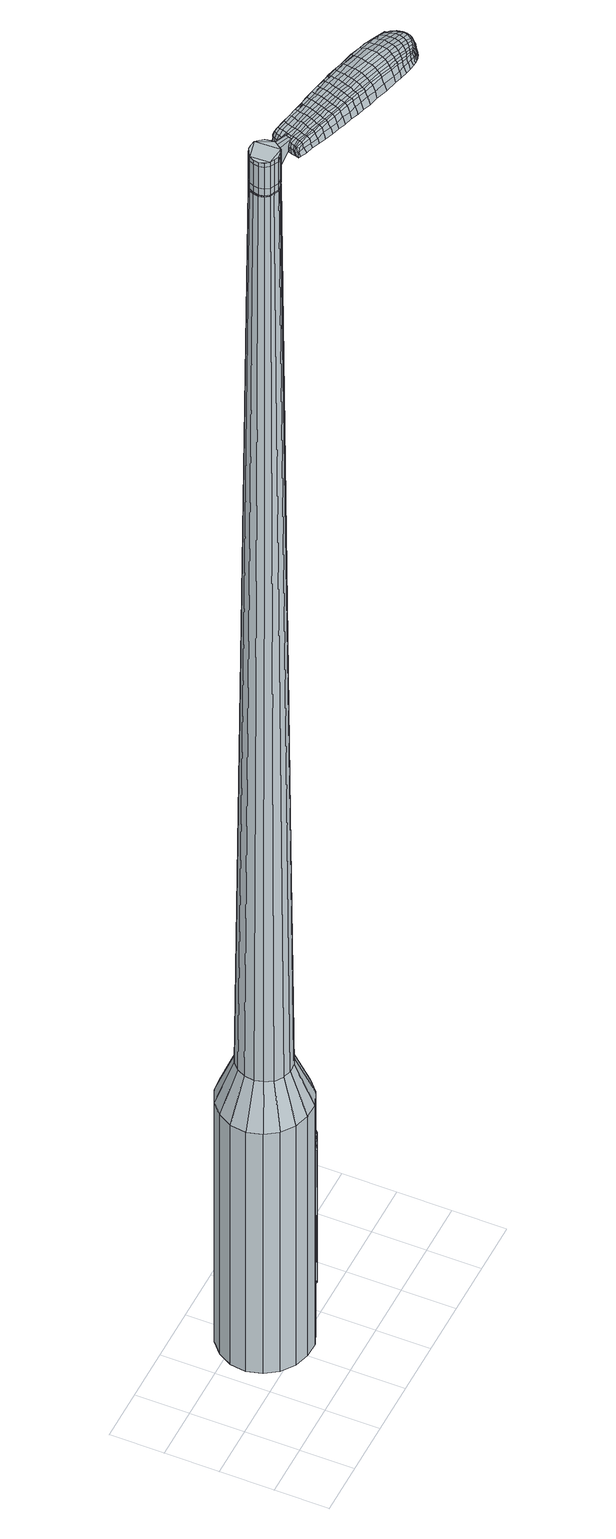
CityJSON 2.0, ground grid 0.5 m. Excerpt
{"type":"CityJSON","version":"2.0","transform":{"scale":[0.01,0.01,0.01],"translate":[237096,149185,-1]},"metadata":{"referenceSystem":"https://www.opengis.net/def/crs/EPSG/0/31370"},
"CityObjects":{
"object1":{"type":"GenericCityObject","attributes":{"cluster":253,"mean_distance_to_centroid":0.329,"new_centroid_x":237097.04,"new_centroid_y":149185.8,"mean_distance_to_camera":13.17,"H1":25.07,"H2":39.7,"Z_final":110.08,"cluster2":-1,"proj_x":237094.95,"proj_y":149192.67,"id_line":38752,"bearing_l":73.15,"distance":7.18,"orientation":"right","G_obj":343.15},"geometry":[{"type":"MultiSurface","lod":"2","boundaries":[[[0,1,2,3]],[[1,4,5,2]],[[4,6,7,5]],[[6,8,9,7]],[[8,10,11,9]],[[10,12,13,11]],[[12,14,15,13]],[[14,16,17,15]],[[16,18,19,17]],[[18,20,21,19]],[[20,22,23,21]],[[22,24,25,23]],[[24,26,27,25]],[[26,28,29,27]],[[28,30,31,29]],[[30,32,33,31]],[[32,34,35,33]],[[34,0,3,35]],[[36,37,38,39]],[[38,40,41,42]],[[41,43,42]],[[42,44,45,46]],[[45,47,46]],[[46,48,49,50]],[[49,51,50]],[[42,46,50,38]],[[50,52,39,38]],[[53,36,39]],[[2,5,7,35]],[[7,9,11,15]],[[11,13,15]],[[15,17,19,23]],[[19,21,23]],[[23,25,27,31]],[[27,29,31]],[[15,23,31,7]],[[31,33,35,7]],[[3,2,35]],[[1,0,54,55]],[[0,34,56,54]],[[34,32,57,56]],[[32,30,58,57]],[[30,28,59,58]],[[28,26,60,59]],[[26,24,61,60]],[[24,22,62,61]],[[22,20,63,62]],[[20,18,64,63]],[[18,16,65,64]],[[16,14,66,65]],[[14,12,67,66]],[[12,10,68,67]],[[10,8,69,68]],[[8,6,70,69]],[[6,4,71,70]],[[4,1,55,71]],[[55,54,72,73]],[[54,56,74,72]],[[56,57,75,74]],[[57,58,76,75]],[[58,59,77,76]],[[59,60,78,77]],[[60,61,79,78]],[[61,62,80,79]],[[62,63,81,80]],[[63,64,82,81]],[[64,65,83,82]],[[65,66,84,83]],[[66,67,85,84]],[[67,68,86,85]],[[68,69,87,86]],[[69,70,88,87]],[[70,71,89,88]],[[71,55,73,89]],[[90,91,92,73]],[[74,93,91,90]],[[94,95,93,74]],[[96,97,95,94]],[[98,99,97,96]],[[100,101,99,98]],[[102,103,101,100]],[[104,105,103,102]],[[106,107,105,104]],[[108,109,107,106]],[[110,111,109,108]],[[112,113,111,110]],[[114,115,113,112]],[[86,116,115,114]],[[117,118,116,86]],[[88,119,118,117]],[[120,121,119,88]],[[73,92,121,120]],[[122,123,124,125]],[[126,122,125,127]],[[128,126,127,129]],[[130,128,129,131]],[[132,130,131,133]],[[134,132,133,135]],[[136,134,135,137]],[[138,136,137,139]],[[140,138,139,141]],[[142,140,141,143]],[[144,142,143,145]],[[146,144,145,147]],[[148,146,147,149]],[[150,148,149,151]],[[152,150,151,153]],[[154,152,153,155]],[[72,90,73]],[[72,74,90]],[[75,94,74]],[[75,76,96,94]],[[76,77,98,96]],[[77,78,100,98]],[[78,79,102,100]],[[79,80,104,102]],[[80,81,106,104]],[[81,82,108,106]],[[82,83,110,108]],[[83,84,112,110]],[[84,85,114,112]],[[85,86,114]],[[87,117,86]],[[87,88,117]],[[89,120,88]],[[89,73,120]],[[156,92,91]],[[157,121,92]],[[157,119,121]],[[158,118,119]],[[158,116,118]],[[159,115,116]],[[159,160,113,115]],[[160,161,111,113]],[[161,162,109,111]],[[162,163,107,109]],[[163,164,105,107]],[[164,165,103,105]],[[165,166,101,103]],[[166,167,99,101]],[[167,168,97,99]],[[168,169,95,97]],[[169,93,95]],[[156,91,93]],[[39,52,154,170]],[[92,156,171,155]],[[53,39,170,123]],[[156,93,124,171]],[[36,53,123,122]],[[93,169,125,124]],[[37,36,122,126]],[[169,168,127,125]],[[38,37,126,128]],[[168,167,129,127]],[[40,38,128,130]],[[167,166,131,129]],[[41,40,130,132]],[[166,165,133,131]],[[43,41,132,134]],[[165,164,135,133]],[[42,43,134,136]],[[164,163,137,135]],[[44,42,136,138]],[[163,162,139,137]],[[45,44,138,140]],[[162,161,141,139]],[[47,45,140,142]],[[161,160,143,141]],[[46,47,142,144]],[[160,159,145,143]],[[48,46,144,146]],[[159,116,147,145]],[[49,48,146,148]],[[116,158,149,147]],[[51,49,148,150]],[[158,119,151,149]],[[50,51,150,152]],[[119,157,153,151]],[[52,50,152,154]],[[157,92,155,153]],[[154,155,172,173]],[[155,171,174,172]],[[171,124,175,174]],[[124,123,176,175]],[[123,170,177,176]],[[170,154,173,177]],[[178,179,180,181]],[[182,178,181,183]],[[178,182,184,185]],[[179,178,185,186]],[[187,188,189,190]],[[191,187,190,192]],[[187,191,193,194]],[[188,187,194,195]],[[196,197,198,199]],[[200,196,199,201]],[[196,200,202,203]],[[197,196,203,204]],[[205,206,207,208]],[[209,205,208,210]],[[205,209,211,212]],[[206,205,212,213]],[[214,215,216,217]],[[218,214,217,219]],[[214,218,220,221]],[[215,214,221,222]],[[223,224,225,226]],[[227,223,226,228]],[[223,227,229,230]],[[224,223,230,231]],[[232,233,234,235]],[[224,232,235,225]],[[232,224,231,236]],[[233,232,236,237]],[[238,239,240,241]],[[233,238,241,234]],[[238,233,237,242]],[[239,238,242,243]],[[244,182,183,245]],[[239,244,245,240]],[[244,239,243,246]],[[182,244,246,184]],[[247,248,249,250]],[[251,247,250,252]],[[247,251,253,254]],[[248,247,254,255]],[[256,257,258,259]],[[248,256,259,249]],[[256,248,255,260]],[[257,256,260,261]],[[262,263,264,265]],[[257,262,265,258]],[[262,257,261,266]],[[263,262,266,267]],[[268,269,270,271]],[[263,268,271,264]],[[268,263,267,272]],[[269,268,272,273]],[[274,179,186,275]],[[269,274,275,270]],[[274,269,273,276]],[[179,274,276,180]],[[277,278,279,280]],[[281,277,280,282]],[[277,281,283,284]],[[278,277,284,285]],[[286,287,288,289]],[[278,286,289,279]],[[286,278,285,290]],[[287,286,290,291]],[[292,293,294,295]],[[287,292,295,288]],[[292,287,291,296]],[[293,292,296,297]],[[298,191,192,299]],[[293,298,299,294]],[[298,293,297,300]],[[191,298,300,193]],[[301,302,303,304]],[[305,301,304,306]],[[301,305,307,308]],[[302,301,308,309]],[[310,311,312,313]],[[302,310,313,303]],[[310,302,309,314]],[[311,310,314,315]],[[316,317,318,319]],[[311,316,319,312]],[[316,311,315,320]],[[317,316,320,321]],[[322,323,324,325]],[[317,322,325,318]],[[322,317,321,326]],[[323,322,326,327]],[[328,188,195,329]],[[323,328,329,324]],[[328,323,327,330]],[[188,328,330,189]],[[331,217,216,332]],[[333,331,332,334]],[[331,333,335,336]],[[217,331,336,219]],[[337,333,334,338]],[[339,337,338,340]],[[337,339,341,342]],[[333,337,342,335]],[[343,339,340,344]],[[345,343,344,346]],[[343,345,347,348]],[[339,343,348,341]],[[349,345,346,350]],[[351,349,350,352]],[[349,351,353,354]],[[345,349,354,347]],[[355,351,352,356]],[[206,355,356,207]],[[355,206,213,357]],[[351,355,357,353]],[[358,359,204,203]],[[360,358,203,202]],[[358,360,361,362]],[[359,358,362,363]],[[364,365,363,362]],[[366,364,362,361]],[[364,366,367,368]],[[365,364,368,369]],[[370,371,369,368]],[[372,370,368,367]],[[370,372,373,374]],[[371,370,374,375]],[[376,377,375,374]],[[378,376,374,373]],[[376,378,211,209]],[[377,376,209,210]],[[379,380,381,382]],[[281,379,382,283]],[[379,281,282,383]],[[380,379,383,384]],[[385,200,201,386]],[[380,385,386,381]],[[385,380,384,387]],[[200,385,387,202]],[[388,389,390,391]],[[227,388,391,229]],[[388,227,228,392]],[[389,388,392,393]],[[394,395,396,397]],[[389,394,397,390]],[[394,389,393,398]],[[395,394,398,399]],[[400,197,204,401]],[[395,400,401,396]],[[400,395,399,402]],[[197,400,402,198]],[[403,404,405,406]],[[185,403,406,186]],[[403,185,184,407]],[[404,403,407,408]],[[409,410,411,412]],[[404,409,412,405]],[[409,404,408,413]],[[410,409,413,414]],[[415,208,207,416]],[[410,415,416,411]],[[415,410,414,417]],[[208,415,417,210]],[[418,419,420,421]],[[190,418,421,192]],[[418,190,189,422]],[[419,418,422,423]],[[424,212,211,425]],[[419,424,425,420]],[[424,419,423,426]],[[212,424,426,213]],[[427,428,429,430]],[[305,427,430,307]],[[427,305,306,431]],[[428,427,431,432]],[[433,218,219,434]],[[428,433,434,429]],[[433,428,432,435]],[[218,433,435,220]],[[436,437,438,439]],[[251,436,439,253]],[[436,251,252,440]],[[437,436,440,441]],[[442,443,444,445]],[[437,442,445,438]],[[442,437,441,446]],[[443,442,446,447]],[[448,215,222,449]],[[443,448,449,444]],[[448,443,447,450]],[[215,448,450,216]],[[451,452,441,440]],[[250,451,440,252]],[[451,250,249,453]],[[452,451,453,454]],[[455,456,447,446]],[[452,455,446,441]],[[455,452,454,457]],[[456,455,457,458]],[[459,332,216,450]],[[456,459,450,447]],[[459,456,458,460]],[[332,459,460,334]],[[461,462,463,464]],[[308,461,464,309]],[[461,308,307,430]],[[462,461,430,429]],[[465,336,335,466]],[[462,465,466,463]],[[465,462,429,434]],[[336,465,434,219]],[[467,468,454,453]],[[259,467,453,249]],[[467,259,258,469]],[[468,467,469,470]],[[471,472,458,457]],[[468,471,457,454]],[[471,468,470,473]],[[472,471,473,474]],[[475,338,334,460]],[[472,475,460,458]],[[475,472,474,476]],[[338,475,476,340]],[[477,478,479,480]],[[314,477,480,315]],[[477,314,309,464]],[[478,477,464,463]],[[481,342,341,482]],[[478,481,482,479]],[[481,478,463,466]],[[342,481,466,335]],[[483,484,470,469]],[[265,483,469,258]],[[483,265,264,485]],[[484,483,485,486]],[[487,488,474,473]],[[484,487,473,470]],[[487,484,486,489]],[[488,487,489,490]],[[491,344,340,476]],[[488,491,476,474]],[[491,488,490,492]],[[344,491,492,346]],[[493,494,495,496]],[[320,493,496,321]],[[493,320,315,480]],[[494,493,480,479]],[[497,348,347,498]],[[494,497,498,495]],[[497,494,479,482]],[[348,497,482,341]],[[499,500,486,485]],[[271,499,485,264]],[[499,271,270,501]],[[500,499,501,502]],[[503,504,490,489]],[[500,503,489,486]],[[503,500,502,505]],[[504,503,505,506]],[[507,350,346,492]],[[504,507,492,490]],[[507,504,506,508]],[[350,507,508,352]],[[509,510,511,512]],[[326,509,512,327]],[[509,326,321,496]],[[510,509,496,495]],[[513,354,353,514]],[[510,513,514,511]],[[513,510,495,498]],[[354,513,498,347]],[[515,516,502,501]],[[275,515,501,270]],[[515,275,186,406]],[[516,515,406,405]],[[517,518,506,505]],[[516,517,505,502]],[[517,516,405,412]],[[518,517,412,411]],[[519,356,352,508]],[[518,519,508,506]],[[519,518,411,416]],[[356,519,416,207]],[[520,521,423,422]],[[330,520,422,189]],[[520,330,327,512]],[[521,520,512,511]],[[522,357,213,426]],[[521,522,426,423]],[[522,521,511,514]],[[357,522,514,353]],[[523,524,384,383]],[[280,523,383,282]],[[523,280,279,525]],[[524,523,525,526]],[[527,360,202,387]],[[524,527,387,384]],[[527,524,526,528]],[[360,527,528,361]],[[529,530,531,532]],[[230,529,532,231]],[[529,230,229,391]],[[530,529,391,390]],[[533,534,535,536]],[[530,533,536,531]],[[533,530,390,397]],[[534,533,397,396]],[[537,359,363,538]],[[534,537,538,535]],[[537,534,396,401]],[[359,537,401,204]],[[539,540,526,525]],[[289,539,525,279]],[[539,289,288,541]],[[540,539,541,542]],[[543,366,361,528]],[[540,543,528,526]],[[543,540,542,544]],[[366,543,544,367]],[[545,546,547,548]],[[236,545,548,237]],[[545,236,231,532]],[[546,545,532,531]],[[549,550,551,552]],[[546,549,552,547]],[[549,546,531,536]],[[550,549,536,535]],[[553,365,369,554]],[[550,553,554,551]],[[553,550,535,538]],[[365,553,538,363]],[[555,556,542,541]],[[295,555,541,288]],[[555,295,294,557]],[[556,555,557,558]],[[559,372,367,544]],[[556,559,544,542]],[[559,556,558,560]],[[372,559,560,373]],[[561,562,563,564]],[[242,561,564,243]],[[561,242,237,548]],[[562,561,548,547]],[[565,566,567,568]],[[562,565,568,563]],[[565,562,547,552]],[[566,565,552,551]],[[569,371,375,570]],[[566,569,570,567]],[[569,566,551,554]],[[371,569,554,369]],[[571,572,558,557]],[[299,571,557,294]],[[571,299,192,421]],[[572,571,421,420]],[[573,378,373,560]],[[572,573,560,558]],[[573,572,420,425]],[[378,573,425,211]],[[574,575,408,407]],[[246,574,407,184]],[[574,246,243,564]],[[575,574,564,563]],[[576,577,414,413]],[[575,576,413,408]],[[576,575,563,568]],[[577,576,568,567]],[[578,377,210,417]],[[577,578,417,414]],[[578,577,567,570]],[[377,578,570,375]],[[579,580,581,582]],[[582,581,583,584]],[[585,583,581,586]],[[586,581,580,587]],[[588,589,590,591]],[[591,590,592,593]],[[594,592,590,595]],[[595,590,589,596]],[[597,598,599,600]],[[600,599,601,602]],[[603,601,599,604]],[[604,599,598,605]],[[606,607,608,609]],[[609,608,610,611]],[[612,610,608,613]],[[613,608,607,614]],[[615,616,617,618]],[[618,617,619,620]],[[621,619,617,622]],[[622,617,616,623]],[[624,625,626,627]],[[627,626,628,629]],[[630,628,626,631]],[[631,626,625,632]],[[633,634,635,636]],[[636,635,625,624]],[[632,625,635,637]],[[637,635,634,638]],[[639,640,641,642]],[[642,641,634,633]],[[638,634,641,643]],[[643,641,640,644]],[[584,583,645,646]],[[646,645,640,639]],[[644,640,645,647]],[[647,645,583,585]],[[648,649,650,651]],[[651,650,652,653]],[[654,652,650,655]],[[655,650,649,656]],[[657,658,659,660]],[[660,659,649,648]],[[656,649,659,661]],[[661,659,658,662]],[[663,664,665,666]],[[666,665,658,657]],[[662,658,665,667]],[[667,665,664,668]],[[669,670,671,672]],[[672,671,664,663]],[[668,664,671,673]],[[673,671,670,674]],[[587,580,675,676]],[[676,675,670,669]],[[674,670,675,677]],[[677,675,580,579]],[[678,679,680,681]],[[681,680,682,683]],[[684,682,680,685]],[[685,680,679,686]],[[687,688,689,690]],[[690,689,679,678]],[[686,679,689,691]],[[691,689,688,692]],[[693,694,695,696]],[[696,695,688,687]],[[692,688,695,697]],[[697,695,694,698]],[[593,592,699,700]],[[700,699,694,693]],[[698,694,699,701]],[[701,699,592,594]],[[702,703,704,705]],[[705,704,706,707]],[[708,706,704,709]],[[709,704,703,710]],[[711,712,713,714]],[[714,713,703,702]],[[710,703,713,715]],[[715,713,712,716]],[[717,718,719,720]],[[720,719,712,711]],[[716,712,719,721]],[[721,719,718,722]],[[723,724,725,726]],[[726,725,718,717]],[[722,718,725,727]],[[727,725,724,728]],[[596,589,729,730]],[[730,729,724,723]],[[728,724,729,731]],[[731,729,589,588]],[[615,618,732,733]],[[733,732,734,735]],[[736,734,732,737]],[[737,732,618,620]],[[735,734,738,739]],[[739,738,740,741]],[[742,740,738,743]],[[743,738,734,736]],[[741,740,744,745]],[[745,744,746,747]],[[748,746,744,749]],[[749,744,740,742]],[[747,746,750,751]],[[751,750,752,753]],[[754,752,750,755]],[[755,750,746,748]],[[753,752,756,757]],[[757,756,607,606]],[[614,607,756,758]],[[758,756,752,754]],[[605,759,760,604]],[[604,760,761,603]],[[762,761,760,763]],[[763,760,759,764]],[[764,765,766,763]],[[763,766,767,762]],[[768,767,766,769]],[[769,766,765,770]],[[770,771,772,769]],[[769,772,773,768]],[[774,773,772,775]],[[775,772,771,776]],[[776,777,778,775]],[[775,778,779,774]],[[612,779,778,610]],[[610,778,777,611]],[[780,781,782,783]],[[783,782,682,684]],[[683,682,782,784]],[[784,782,781,785]],[[602,601,786,787]],[[787,786,781,780]],[[785,781,786,788]],[[788,786,601,603]],[[789,790,791,792]],[[792,791,628,630]],[[629,628,791,793]],[[793,791,790,794]],[[795,796,797,798]],[[798,797,790,789]],[[794,790,797,799]],[[799,797,796,800]],[[605,598,801,802]],[[802,801,796,795]],[[800,796,801,803]],[[803,801,598,597]],[[804,805,806,807]],[[807,806,586,587]],[[585,586,806,808]],[[808,806,805,809]],[[810,811,812,813]],[[813,812,805,804]],[[809,805,812,814]],[[814,812,811,815]],[[606,609,816,817]],[[817,816,811,810]],[[815,811,816,818]],[[818,816,609,611]],[[819,820,821,822]],[[822,821,591,593]],[[588,591,821,823]],[[823,821,820,824]],[[612,613,825,826]],[[826,825,820,819]],[[824,820,825,827]],[[827,825,613,614]],[[828,829,830,831]],[[831,830,706,708]],[[707,706,830,832]],[[832,830,829,833]],[[620,619,834,835]],[[835,834,829,828]],[[833,829,834,836]],[[836,834,619,621]],[[837,838,839]],[[839,838,652,654]],[[653,652,838,840]],[[840,838,841]],[[842,843,844,845]],[[845,844,838,837]],[[841,838,844,846]],[[846,844,843,847]],[[623,616,848,849]],[[849,848,843,842]],[[847,843,848,850]],[[850,848,616,615]],[[841,851,852,840]],[[840,852,651,653]],[[648,651,852,853]],[[853,852,851,854]],[[847,855,856,846]],[[846,856,851,841]],[[854,851,856,857]],[[857,856,855,858]],[[615,733,859,850]],[[850,859,855,847]],[[858,855,859,860]],[[860,859,733,735]],[[861,862,863,864]],[[864,863,709,710]],[[708,709,863,831]],[[831,863,862,828]],[[736,737,865,866]],[[866,865,862,861]],[[828,862,865,835]],[[835,865,737,620]],[[854,867,868,853]],[[853,868,660,648]],[[657,660,868,869]],[[868,867,869]],[[858,870,871,857]],[[857,871,867,854]],[[869,867,871,872]],[[872,871,870,873]],[[735,739,874,860]],[[860,874,870,858]],[[873,870,874,875]],[[875,874,739,741]],[[876,877,878,879]],[[879,878,715,716]],[[710,715,878,864]],[[864,878,877,861]],[[742,743,880,881]],[[881,880,877,876]],[[861,877,880,866]],[[866,880,743,736]],[[882,883,869]],[[869,883,666,657]],[[663,666,883,884]],[[883,882,884]],[[873,885,886,872]],[[872,886,882,869]],[[884,882,886,887]],[[887,886,885,888]],[[741,745,889,875]],[[875,889,885,873]],[[888,885,889,890]],[[890,889,745,747]],[[891,892,893,894]],[[894,893,721,722]],[[716,721,893,879]],[[879,893,892,876]],[[748,749,895,896]],[[896,895,892,891]],[[876,892,895,881]],[[881,895,749,742]],[[897,898,884]],[[884,898,672,663]],[[669,672,898,899]],[[899,898,897,900]],[[888,901,902,887]],[[887,902,897,884]],[[900,897,902,903]],[[903,902,901,904]],[[747,751,905,890]],[[890,905,901,888]],[[904,901,905,906]],[[906,905,751,753]],[[907,908,909,910]],[[910,909,727,728]],[[722,727,909,894]],[[894,909,908,891]],[[754,755,911,912]],[[912,911,908,907]],[[891,908,911,896]],[[896,911,755,748]],[[900,913,914,899]],[[899,914,676,669]],[[587,676,914,807]],[[807,914,913,804]],[[904,915,916,903]],[[903,916,913,900]],[[804,913,916,813]],[[813,916,915,810]],[[753,757,917,906]],[[906,917,915,904]],[[810,915,917,817]],[[817,917,757,606]],[[824,918,919,823]],[[823,919,731,588]],[[728,731,919,910]],[[910,919,918,907]],[[614,758,920,827]],[[827,920,918,824]],[[907,918,920,912]],[[912,920,758,754]],[[785,921,922,784]],[[784,922,681,683]],[[678,681,922,923]],[[923,922,921,924]],[[603,761,925,788]],[[788,925,921,785]],[[924,921,925,926]],[[926,925,761,762]],[[927,928,929,930]],[[930,929,631,632]],[[630,631,929,792]],[[792,929,928,789]],[[931,932,933,934]],[[934,933,928,927]],[[789,928,933,798]],[[798,933,932,795]],[[764,759,935,936]],[[936,935,932,931]],[[795,932,935,802]],[[802,935,759,605]],[[924,937,938,923]],[[923,938,690,678]],[[687,690,938,939]],[[939,938,937,940]],[[762,767,941,926]],[[926,941,937,924]],[[940,937,941,942]],[[942,941,767,768]],[[943,944,945,946]],[[946,945,637,638]],[[632,637,945,930]],[[930,945,944,927]],[[947,948,949,950]],[[950,949,944,943]],[[927,944,949,934]],[[934,949,948,931]],[[770,765,951,952]],[[952,951,948,947]],[[931,948,951,936]],[[936,951,765,764]],[[940,953,954,939]],[[939,954,696,687]],[[693,696,954,955]],[[955,954,953,956]],[[768,773,957,942]],[[942,957,953,940]],[[956,953,957,958]],[[958,957,773,774]],[[959,960,961,962]],[[962,961,643,644]],[[638,643,961,946]],[[946,961,960,943]],[[963,964,965,966]],[[966,965,960,959]],[[943,960,965,950]],[[950,965,964,947]],[[776,771,967,968]],[[968,967,964,963]],[[947,964,967,952]],[[952,967,771,770]],[[956,969,970,955]],[[955,970,700,693]],[[593,700,970,822]],[[822,970,969,819]],[[774,779,971,958]],[[958,971,969,956]],[[819,969,971,826]],[[826,971,779,612]],[[809,972,973,808]],[[808,973,647,585]],[[644,647,973,962]],[[962,973,972,959]],[[815,974,975,814]],[[814,975,972,809]],[[959,972,975,966]],[[966,975,974,963]],[[611,777,976,818]],[[818,976,974,815]],[[963,974,976,968]],[[968,976,777,776]],[[579,582,181,180]],[[582,584,183,181]],[[594,595,194,193]],[[595,596,195,194]],[[597,600,199,198]],[[600,602,201,199]],[[621,622,221,220]],[[622,623,222,221]],[[624,627,226,225]],[[627,629,228,226]],[[633,636,235,234]],[[636,624,225,235]],[[639,642,241,240]],[[642,633,234,241]],[[584,646,245,183]],[[646,639,240,245]],[[654,655,254,253]],[[655,656,255,254]],[[656,661,260,255]],[[661,662,261,260]],[[662,667,266,261]],[[667,668,267,266]],[[668,673,272,267]],[[673,674,273,272]],[[674,677,276,273]],[[677,579,180,276]],[[684,685,284,283]],[[685,686,285,284]],[[686,691,290,285]],[[691,692,291,290]],[[692,697,296,291]],[[697,698,297,296]],[[698,701,300,297]],[[701,594,193,300]],[[702,705,304,303]],[[705,707,306,304]],[[711,714,313,312]],[[714,702,303,313]],[[717,720,319,318]],[[720,711,312,319]],[[723,726,325,324]],[[726,717,318,325]],[[596,730,329,195]],[[730,723,324,329]],[[780,783,382,381]],[[783,684,283,382]],[[602,787,386,201]],[[787,780,381,386]],[[629,793,392,228]],[[793,794,393,392]],[[794,799,398,393]],[[799,800,399,398]],[[800,803,402,399]],[[803,597,198,402]],[[707,832,431,306]],[[832,833,432,431]],[[833,836,435,432]],[[836,621,220,435]],[[837,839,439,438]],[[839,654,253,439]],[[842,845,445,444]],[[845,837,438,445]],[[623,849,449,222]],[[849,842,444,449]],[[977,978,979,980]],[[981,982,980,979]],[[983,984,985,986]],[[987,988,989,990]],[[978,991,992,979]],[[993,981,979,992]],[[994,983,986,995]],[[996,997,988,987]],[[991,998,999,992]],[[999,1000,993,992]],[[1001,994,995,1002]],[[1003,997,996,1004]],[[998,1005,1006,999]],[[1006,1007,1000,999]],[[1008,1001,1002,1009]],[[1010,1003,1004,1011]],[[1012,1013,1014,1015]],[[1016,1017,1013,1012]],[[1016,1018,1019,1017]],[[1018,1020,1021,1019]],[[1022,1023,1024,1025]],[[1026,1027,1023,1022]],[[1028,1029,1027,1026]],[[1030,1031,1029,1028]],[[1025,1014,1013,1022]],[[1022,1013,1017,1026]],[[1017,1019,1028,1026]],[[1019,1021,1030,1028]],[[986,985,982,981]],[[995,986,981,993]],[[1000,1002,995,993]],[[1007,1009,1002,1000]],[[987,990,984,983]],[[996,987,983,994]],[[1004,996,994,1001]],[[1011,1004,1001,1008]],[[988,1012,1015,989]],[[997,1016,1012,988]],[[1018,1016,997,1003]],[[1020,1018,1003,1010]],[[1032,1033,1034,1035]],[[1034,1036,1037,1038]],[[1034,1038,1039,1040]],[[1034,1040,1035]],[[1041,1032,1035,1042]],[[1043,1042,1035,1044]],[[1045,1044,1035]],[[1046,1034,1033,1047]],[[1048,1046,1047,1049]],[[1050,1048,1049,1051]],[[1052,1050,1051,1053]],[[1054,1052,1053,1055]],[[1055,1056,1057,1058]],[[1055,1058,1059,1060]],[[1055,1060,1061,1062]],[[1061,1063,1064,1065]],[[1061,1065,1066,1067]],[[1061,1067,1062]],[[1055,1062,1054]],[[1068,1069,1033,1032]],[[1070,1071,1036,1034]],[[1072,1073,1045,1035]],[[1069,1074,1047,1033]],[[1075,1070,1034,1046]],[[1074,1076,1049,1047]],[[1077,1075,1046,1048]],[[1076,1078,1051,1049]],[[1079,1077,1048,1050]],[[1078,1080,1053,1051]],[[1081,1079,1050,1052]],[[1080,1082,1055,1053]],[[1083,1081,1052,1054]],[[1082,1084,1056,1055]],[[1085,1086,1063,1061]],[[1087,1083,1054,1062]],[[1057,1056,1084,1088]],[[1058,1057,1088,1089]],[[1059,1058,1089,1090]],[[1060,1059,1090,1091]],[[1061,1060,1091,1085]],[[1092,1068,1032,1041]],[[1093,1092,1041,1042]],[[1094,1093,1042,1043]],[[1095,1094,1043,1044]],[[1073,1095,1044,1045]],[[1037,1036,1071,1096]],[[1064,1063,1086,1097]],[[1038,1037,1096,1098]],[[1039,1038,1098,1099]],[[1040,1039,1099,1100]],[[1035,1040,1100,1072]],[[1065,1064,1097,1101]],[[1066,1065,1101,1102]],[[1067,1066,1102,1103]],[[1062,1067,1103,1087]]]}]}
},
"vertices":[
[146,68,384],[140,55,384],[140,55,96],[146,68,96],[129,45,384],[129,45,96],[115,39,384],[115,39,96],[101,39,384],[101,39,96],[87,43,384],[87,43,96],[75,52,384],[75,52,96],[67,64,384],[67,64,96],[63,78,384],[63,78,96],[65,93,384],[65,93,96],[72,106,384],[72,106,96],[83,116,384],[83,116,96],[96,122,384],[96,122,96],[111,123,384],[111,123,96],[125,118,384],[125,118,96],[137,110,384],[137,110,96],[145,97,384],[145,97,96],[148,83,384],[148,83,96],[118,86,1524],[115,90,1524],[112,93,1524],[119,77,1524],[107,94,1524],[103,94,1524],[95,89,1524],[98,92,1524],[93,85,1524],[92,80,1524],[96,71,1524],[93,75,1524],[100,69,1524],[104,67,1524],[113,69,1524],[109,68,1524],[116,73,1524],[119,81,1524],[130,73,429],[126,66,429],[131,82,429],[129,91,429],[124,98,429],[117,103,429],[109,106,429],[100,105,429],[92,102,429],[86,96,429],[82,88,429],[81,79,429],[83,71,429],[87,63,429],[94,58,429],[103,56,429],[111,56,429],[119,60,429],[119,77,1483],[116,73,1483],[119,81,1483],[118,86,1483],[115,90,1483],[112,93,1483],[107,94,1483],[103,94,1483],[98,92,1483],[95,89,1483],[93,85,1483],[92,80,1483],[93,75,1483],[96,71,1483],[100,69,1483],[104,67,1483],[109,68,1483],[113,69,1483],[118,77,1483],[118,77,1485],[116,73,1485],[119,81,1485],[117,86,1483],[117,86,1485],[115,89,1483],[115,89,1485],[111,92,1483],[111,92,1485],[107,93,1483],[107,93,1485],[103,93,1483],[103,93,1485],[99,91,1483],[99,91,1485],[95,88,1483],[95,88,1485],[93,84,1483],[93,84,1485],[93,80,1483],[93,80,1485],[94,76,1483],[94,76,1485],[96,72,1483],[96,72,1485],[100,69,1485],[104,68,1483],[104,68,1485],[109,68,1485],[113,70,1483],[113,70,1485],[118,86,1519],[119,81,1519],[119,81,1493],[118,86,1493],[115,90,1519],[115,90,1493],[112,93,1519],[112,93,1493],[107,94,1519],[107,94,1493],[103,94,1519],[103,94,1493],[98,92,1519],[98,92,1493],[95,89,1519],[95,89,1493],[93,85,1519],[93,85,1493],[92,80,1519],[92,80,1493],[93,75,1519],[93,75,1493],[96,71,1519],[96,71,1493],[100,69,1519],[100,69,1493],[104,67,1519],[104,67,1493],[109,68,1519],[109,68,1493],[113,69,1519],[113,69,1493],[116,73,1519],[116,73,1493],[119,77,1485],[113,69,1485],[104,67,1485],[96,71,1485],[93,75,1485],[92,80,1485],[93,85,1485],[95,89,1485],[98,92,1485],[103,94,1485],[107,94,1485],[112,93,1485],[115,90,1485],[118,86,1485],[119,77,1519],[119,77,1493],[135,68,1513],[135,68,1518],[136,71,1513],[137,74,1513],[137,74,1518],[136,71,1518],[202,31,1519],[195,34,1518],[196,32,1509],[202,29,1510],[210,28,1519],[211,27,1510],[209,30,1526],[201,33,1525],[194,35,1525],[213,68,1519],[206,70,1518],[205,69,1525],[212,67,1525],[221,66,1519],[220,64,1526],[223,67,1510],[215,69,1510],[208,71,1509],[278,30,1519],[277,26,1519],[278,26,1513],[279,30,1513],[278,34,1519],[279,34,1513],[277,34,1524],[277,30,1524],[276,27,1524],[207,51,1530],[200,53,1529],[199,50,1529],[206,48,1530],[216,49,1531],[215,45,1531],[217,52,1530],[208,55,1530],[201,57,1529],[130,75,1512],[129,72,1512],[130,72,1517],[131,74,1517],[131,77,1512],[132,77,1517],[132,77,1506],[131,74,1506],[130,72,1506],[259,15,1519],[255,16,1519],[256,14,1512],[259,14,1512],[261,15,1518],[262,14,1512],[261,16,1522],[259,17,1523],[256,17,1524],[251,17,1519],[245,18,1519],[246,16,1512],[251,15,1512],[251,18,1524],[245,19,1525],[239,19,1519],[232,21,1519],[233,20,1511],[240,18,1511],[239,21,1526],[232,23,1526],[221,25,1519],[222,23,1510],[221,27,1526],[132,57,1513],[139,54,1513],[139,55,1518],[132,58,1517],[127,59,1512],[128,59,1516],[128,58,1506],[133,55,1507],[140,53,1507],[146,51,1514],[153,49,1515],[153,50,1520],[146,53,1519],[147,50,1507],[154,47,1507],[161,46,1515],[167,43,1516],[167,45,1522],[160,48,1521],[161,44,1508],[168,42,1508],[174,41,1517],[181,38,1517],[181,40,1524],[174,43,1523],[175,39,1508],[182,37,1509],[188,36,1518],[188,38,1524],[189,34,1509],[270,49,1519],[267,51,1519],[266,49,1524],[269,48,1523],[272,48,1518],[271,47,1522],[273,49,1512],[271,50,1512],[268,52,1512],[262,52,1519],[257,55,1519],[256,53,1525],[261,51,1524],[264,54,1512],[258,56,1512],[251,57,1519],[244,59,1519],[243,58,1526],[250,56,1526],[253,58,1511],[245,60,1511],[233,62,1519],[231,61,1526],[234,63,1510],[141,86,1513],[149,84,1513],[150,85,1507],[142,86,1507],[136,87,1512],[137,87,1506],[136,86,1516],[140,85,1517],[148,83,1518],[156,82,1514],[163,80,1515],[165,81,1507],[157,83,1507],[155,81,1519],[162,79,1520],[171,79,1515],[178,77,1516],[179,78,1508],[172,79,1508],[169,77,1521],[176,76,1522],[185,75,1517],[192,73,1517],[194,74,1509],[187,76,1508],[184,74,1523],[191,72,1524],[199,72,1518],[201,73,1509],[198,70,1524],[136,73,1519],[135,70,1519],[143,70,1520],[143,68,1520],[144,73,1520],[137,75,1519],[151,68,1522],[150,66,1522],[158,66,1523],[157,63,1523],[159,69,1523],[151,71,1521],[165,64,1524],[164,61,1524],[172,62,1525],[171,59,1525],[173,65,1525],[166,67,1524],[179,60,1526],[178,57,1526],[186,58,1527],[185,55,1527],[187,61,1527],[180,63,1526],[193,56,1528],[192,53,1528],[194,59,1528],[274,31,1527],[273,28,1527],[274,35,1526],[270,37,1527],[269,33,1528],[268,29,1528],[263,34,1529],[262,31,1529],[264,39,1528],[257,41,1530],[256,37,1530],[255,33,1530],[249,39,1531],[248,35,1531],[250,43,1530],[241,45,1531],[241,41,1531],[240,38,1531],[228,45,1531],[227,42,1531],[229,49,1531],[274,46,1518],[275,44,1519],[276,44,1513],[275,47,1513],[272,46,1523],[274,44,1523],[277,39,1519],[278,39,1513],[276,39,1524],[264,15,1518],[266,16,1518],[265,17,1523],[262,17,1523],[264,14,1513],[267,15,1513],[269,18,1519],[273,20,1519],[271,21,1524],[268,19,1523],[270,17,1513],[273,20,1513],[275,23,1519],[274,24,1524],[276,23,1513],[201,34,1528],[202,36,1528],[195,39,1528],[195,37,1527],[210,32,1528],[210,33,1529],[203,39,1529],[204,42,1530],[197,44,1529],[196,41,1528],[212,36,1529],[213,39,1530],[205,45,1530],[198,47,1529],[214,42,1531],[211,65,1528],[210,63,1529],[219,61,1529],[219,63,1528],[204,67,1527],[203,65,1528],[209,59,1529],[218,57,1530],[202,61,1528],[134,86,1512],[133,84,1512],[134,83,1517],[135,85,1517],[135,87,1506],[134,85,1506],[132,81,1512],[133,80,1517],[133,81,1506],[126,60,1512],[126,62,1512],[127,61,1506],[126,59,1506],[127,61,1517],[127,62,1517],[127,64,1512],[128,67,1512],[128,66,1506],[127,63,1506],[128,64,1517],[129,67,1517],[128,69,1512],[129,69,1506],[130,69,1517],[132,59,1519],[133,61,1519],[139,57,1520],[140,58,1520],[133,63,1519],[134,65,1519],[140,60,1520],[141,63,1520],[135,68,1519],[142,65,1520],[140,84,1519],[139,82,1519],[146,80,1520],[147,82,1520],[138,79,1519],[145,77,1520],[146,54,1521],[147,56,1521],[153,52,1522],[154,53,1522],[147,58,1521],[148,61,1521],[154,56,1522],[155,58,1523],[149,63,1522],[156,61,1523],[154,80,1521],[154,78,1521],[161,76,1522],[161,78,1522],[153,75,1521],[160,73,1522],[160,49,1523],[161,51,1523],[167,47,1524],[168,48,1524],[161,53,1523],[162,56,1524],[168,51,1525],[169,54,1525],[163,59,1524],[170,56,1525],[169,76,1523],[168,74,1523],[175,72,1524],[176,74,1524],[167,71,1524],[174,69,1525],[174,44,1525],[175,46,1525],[181,42,1526],[182,43,1526],[175,48,1526],[176,51,1526],[182,46,1527],[183,49,1527],[177,54,1526],[184,52,1527],[183,73,1525],[182,70,1525],[189,69,1526],[190,71,1526],[181,67,1526],[188,65,1527],[188,39,1527],[188,41,1527],[189,44,1527],[190,47,1528],[191,50,1528],[197,69,1527],[196,67,1527],[195,63,1528],[270,47,1525],[271,44,1525],[267,48,1526],[268,46,1526],[273,40,1526],[269,41,1527],[260,17,1525],[263,18,1525],[259,19,1526],[257,18,1525],[266,20,1525],[269,22,1526],[264,23,1527],[262,21,1526],[271,24,1526],[267,26,1527],[262,50,1526],[263,48,1527],[256,52,1527],[257,50,1528],[264,43,1528],[257,45,1529],[252,19,1526],[254,20,1527],[248,22,1528],[246,20,1527],[256,22,1527],[259,25,1528],[252,26,1529],[250,24,1528],[261,28,1528],[254,30,1530],[250,54,1528],[250,52,1529],[242,57,1528],[242,54,1529],[250,47,1529],[242,50,1530],[240,22,1528],[241,24,1528],[233,26,1529],[232,24,1528],[243,26,1529],[245,29,1530],[237,31,1530],[235,28,1530],[247,32,1530],[238,34,1531],[231,60,1529],[231,57,1529],[230,53,1530],[221,28,1528],[222,30,1529],[223,32,1530],[225,35,1530],[226,38,1531],[196,34,1509],[196,35,1518],[202,33,1518],[203,31,1509],[210,30,1519],[211,28,1510],[210,32,1525],[202,35,1525],[195,37,1525],[204,67,1525],[206,68,1518],[213,66,1518],[211,65,1525],[221,64,1519],[220,63,1525],[223,65,1510],[214,67,1509],[207,69,1509],[276,27,1513],[275,27,1519],[276,30,1519],[277,30,1513],[276,34,1519],[277,34,1513],[275,34,1524],[275,31,1524],[274,28,1524],[200,50,1528],[201,53,1528],[208,51,1529],[207,48,1529],[216,49,1529],[215,45,1529],[217,52,1529],[209,55,1529],[202,57,1528],[132,71,1516],[131,71,1512],[132,74,1512],[133,74,1516],[133,77,1512],[134,76,1516],[134,77,1506],[133,74,1506],[132,71,1506],[256,16,1512],[256,18,1519],[259,17,1518],[259,16,1512],[261,17,1518],[261,16,1512],[261,18,1522],[259,19,1523],[256,19,1523],[246,18,1512],[246,20,1519],[251,19,1519],[252,17,1512],[251,20,1524],[245,21,1525],[233,22,1511],[232,23,1519],[240,21,1519],[241,20,1511],[240,23,1525],[232,25,1526],[222,27,1519],[222,25,1510],[221,28,1526],[140,57,1518],[140,56,1513],[133,58,1513],[133,59,1517],[128,60,1512],[129,61,1515],[129,59,1506],[134,57,1506],[141,54,1507],[154,52,1520],[154,50,1514],[147,53,1514],[147,54,1519],[148,52,1507],[155,49,1507],[168,47,1522],[168,45,1516],[161,48,1515],[161,49,1521],[162,46,1508],[169,44,1508],[182,42,1523],[182,40,1517],[175,43,1516],[175,44,1522],[176,41,1508],[183,38,1508],[189,38,1517],[188,39,1524],[190,36,1509],[265,48,1523],[266,49,1519],[269,48,1518],[268,47,1523],[271,46,1518],[270,46,1522],[272,47,1512],[270,49,1512],[267,50,1512],[255,52,1525],[256,53,1519],[261,51,1519],[261,50,1524],[263,52,1512],[258,54,1512],[242,56,1526],[243,57,1519],[251,55,1519],[250,54,1525],[252,56,1511],[245,58,1511],[232,61,1519],[231,59,1526],[234,62,1510],[149,83,1507],[148,82,1513],[141,84,1513],[142,84,1506],[136,85,1512],[137,85,1506],[136,84,1515],[140,83,1517],[147,81,1518],[164,79,1507],[163,78,1514],[156,80,1514],[157,81,1507],[155,79,1519],[162,77,1520],[179,76,1508],[177,75,1516],[170,77,1515],[172,78,1508],[169,76,1521],[176,74,1522],[193,72,1508],[192,71,1517],[185,73,1516],[186,74,1508],[183,72,1522],[190,70,1523],[199,70,1517],[200,71,1509],[197,68,1524],[137,72,1518],[136,70,1518],[144,70,1519],[143,68,1519],[145,73,1519],[138,75,1518],[151,68,1520],[150,66,1520],[158,66,1521],[157,63,1521],[159,69,1521],[152,71,1520],[165,64,1523],[165,61,1523],[172,62,1524],[172,59,1524],[173,65,1524],[166,67,1523],[180,60,1525],[179,57,1525],[187,57,1526],[186,55,1526],[188,61,1526],[180,63,1525],[194,55,1527],[193,52,1527],[195,59,1527],[271,28,1526],[272,31,1526],[273,35,1525],[269,36,1526],[269,33,1526],[268,29,1526],[262,31,1528],[263,34,1528],[263,38,1527],[256,40,1528],[256,37,1529],[255,33,1529],[248,35,1530],[249,39,1530],[250,42,1529],[241,45,1530],[241,41,1530],[239,38,1530],[227,42,1530],[228,45,1530],[229,48,1530],[274,44,1513],[273,43,1518],[272,45,1518],[273,46,1512],[271,45,1523],[272,43,1523],[275,39,1519],[276,39,1513],[274,39,1523],[264,19,1523],[265,18,1518],[263,17,1518],[262,19,1523],[263,16,1512],[266,17,1512],[270,22,1523],[271,22,1519],[268,20,1519],[267,21,1523],[269,19,1513],[272,21,1513],[273,24,1519],[272,25,1524],[274,24,1513],[196,39,1527],[203,37,1527],[202,36,1527],[195,38,1526],[210,33,1527],[211,34,1528],[198,44,1528],[205,42,1528],[204,39,1528],[197,42,1527],[212,37,1528],[213,39,1529],[206,45,1529],[199,47,1528],[214,42,1529],[219,60,1528],[211,62,1527],[211,64,1527],[219,62,1527],[204,66,1526],[204,64,1527],[210,59,1528],[218,56,1528],[203,61,1527],[136,83,1516],[135,83,1512],[135,85,1512],[136,84,1516],[136,85,1506],[136,84,1506],[134,80,1512],[135,80,1516],[135,80,1506],[129,60,1506],[128,61,1512],[128,60,1506],[129,61,1516],[129,62,1516],[130,66,1506],[130,66,1512],[129,64,1512],[130,63,1506],[130,64,1516],[131,66,1516],[131,69,1512],[131,68,1506],[131,69,1516],[134,60,1518],[133,60,1518],[140,57,1519],[140,58,1519],[135,65,1518],[134,63,1518],[141,60,1519],[142,63,1519],[136,67,1518],[142,65,1519],[147,79,1519],[140,81,1518],[140,82,1518],[147,80,1519],[139,78,1518],[146,76,1519],[147,56,1520],[147,55,1520],[154,53,1521],[149,60,1520],[148,58,1520],[155,56,1521],[156,58,1521],[150,63,1520],[157,61,1521],[161,76,1521],[154,78,1520],[154,79,1520],[162,77,1521],[153,74,1520],[160,72,1521],[161,51,1522],[161,50,1522],[168,48,1523],[163,56,1522],[162,53,1522],[169,51,1523],[170,54,1524],[164,59,1523],[171,56,1524],[176,72,1523],[168,74,1522],[169,75,1522],[176,73,1523],[167,70,1522],[175,68,1523],[175,46,1524],[175,45,1524],[182,43,1525],[182,44,1525],[177,51,1525],[176,49,1524],[183,46,1525],[184,49,1526],[178,54,1525],[185,52,1526],[190,68,1525],[183,70,1524],[183,71,1524],[190,69,1525],[182,66,1524],[189,64,1525],[189,41,1526],[189,40,1526],[191,47,1527],[190,44,1526],[192,50,1527],[197,66,1526],[197,68,1526],[196,63,1526],[270,44,1524],[269,46,1524],[266,47,1525],[267,45,1525],[272,40,1525],[268,41,1525],[259,20,1525],[262,20,1524],[260,19,1524],[257,20,1525],[264,24,1526],[268,23,1525],[265,21,1524],[261,22,1525],[270,25,1525],[266,26,1526],[262,47,1526],[261,49,1526],[255,51,1526],[256,49,1527],[263,43,1526],[256,45,1527],[247,23,1527],[253,21,1526],[252,21,1526],[246,22,1526],[252,27,1528],[258,25,1527],[256,23,1526],[249,25,1527],[260,28,1527],[253,30,1528],[250,51,1527],[250,53,1527],[242,55,1527],[242,53,1528],[250,47,1528],[242,49,1529],[234,27,1528],[241,24,1527],[240,24,1527],[233,26,1527],[237,32,1529],[245,29,1529],[243,27,1528],[235,29,1528],[247,32,1529],[238,35,1530],[231,57,1528],[231,58,1528],[230,53,1529],[222,30,1528],[221,29,1528],[225,36,1529],[224,33,1529],[226,39,1530],[129,59,1508],[130,66,1508],[161,55,1509],[159,48,1509],[182,48,1510],[179,40,1510],[219,36,1512],[217,27,1512],[199,32,1511],[202,41,1511],[237,31,1513],[250,27,1514],[247,19,1514],[234,22,1513],[132,72,1508],[164,63,1509],[184,57,1510],[222,45,1512],[205,50,1511],[239,40,1513],[252,36,1514],[134,79,1508],[166,70,1509],[187,65,1510],[225,54,1512],[208,59,1511],[255,44,1514],[242,49,1513],[136,85,1508],[168,78,1509],[189,73,1510],[228,63,1512],[210,68,1511],[257,53,1514],[245,58,1513],[263,24,1514],[268,24,1514],[266,17,1514],[260,16,1514],[265,32,1514],[270,31,1514],[268,40,1514],[272,37,1514],[270,48,1514],[274,44,1514],[273,25,1515],[277,27,1515],[277,26,1515],[272,21,1515],[274,29,1515],[277,28,1515],[275,33,1515],[277,29,1515],[277,38,1515],[278,30,1515],[135,112,334],[138,110,334],[138,110,165],[127,119,171],[135,112,165],[132,115,165],[130,116,166],[128,118,167],[127,118,169],[132,115,334],[130,116,333],[128,118,332],[127,118,331],[127,119,328],[146,97,165],[146,97,334],[149,83,165],[149,83,334],[147,68,165],[147,68,334],[141,54,165],[141,54,334],[130,44,165],[130,44,334],[126,42,334],[123,41,334],[120,40,333],[118,39,332],[117,38,331],[117,38,328],[126,42,165],[117,38,171],[117,38,169],[118,39,167],[120,40,166],[123,41,165],[133,110,334],[136,108,334],[136,108,165],[133,110,165],[125,116,171],[125,116,328],[144,96,334],[144,96,165],[146,83,334],[146,83,165],[145,69,334],[145,69,165],[138,56,334],[138,56,165],[129,47,334],[129,47,165],[125,45,334],[116,41,328],[116,41,171],[125,45,165],[122,43,334],[119,42,333],[117,41,332],[116,41,331],[130,112,334],[128,114,333],[126,115,332],[126,116,331],[130,112,165],[116,41,169],[128,114,166],[126,115,167],[126,116,169],[117,41,167],[119,42,166],[122,43,165]
]}
